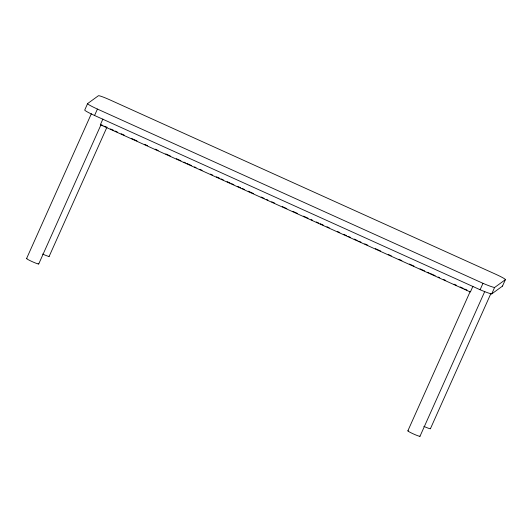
<?xml version="1.0" encoding="UTF-8"?>
<svg xmlns="http://www.w3.org/2000/svg" width="532" height="532" viewBox="0 0 532 532"><rect width="100%" height="100%" fill="white"/><g stroke="black" fill="none" stroke-linecap="round" stroke-linejoin="round"><path stroke-width="0.8" d="M87.62 103.574L84.748 109.991A11.764 0.964 24.1 0 0 94.556 115.484L480.103 289.74A15.887 1.303 24.1 0 0 491.714 293.93L502.501 286.096L505.373 279.672A11.764 0.964 24.1 0 0 495.565 274.18L110.018 99.93A11.764 0.964 24.1 0 0 98.407 95.74L87.62 103.574A11.764 0.964 24.1 0 0 97.429 109.067L482.976 283.317A15.887 1.303 24.1 0 0 494.587 287.506L505.373 279.672M26.6 258.505L91.378 113.695M94.556 115.484L97.429 109.067M472.928 286.296L470.374 292.008L100.335 124.761L102.889 119.055M38.716 263.985L100.96 124.834L100.335 124.761M49.144 256.411L106.992 127.095M407.864 430.827L470.108 291.676M480.103 289.74L482.976 283.317M419.981 436.3L484.758 291.489M430.408 428.732L490.783 293.77M491.714 293.93L494.587 287.506M101.452 124.84L102.969 125.525M104.478 126.21L106.752 127.234M110.536 128.95L113.562 130.313M115.078 130.998L117.346 132.022M121.13 133.738L124.156 135.101M131.723 138.526L137.023 140.92M144.584 144.338L147.617 145.708M155.184 149.126L158.21 150.496M165.778 153.914L170.313 155.969M176.371 158.702L180.913 160.757M183.939 162.12L185.449 162.805M186.965 163.49L191.507 165.545M194.532 166.908L196.042 167.593M199.826 169.302L202.1 170.333M210.419 174.09L212.694 175.121M216.477 176.83L219.503 178.2M221.013 178.878L223.287 179.909M227.071 181.618L230.097 182.988M231.613 183.666L233.881 184.697M237.664 186.406L240.69 187.776M242.206 188.454L244.474 189.485M248.258 191.194L253.558 193.588M261.119 197.006L264.151 198.376M266.419 199.4L267.935 200.085M271.719 201.794L274.745 203.164M282.312 206.582L286.848 208.637M292.906 211.37L297.441 213.425M303.499 216.158L308.041 218.213M311.067 219.583L312.577 220.261M316.36 221.977L318.635 223.001M320.144 223.686L323.17 225.049M326.954 226.765L329.228 227.789M337.547 231.553L339.822 232.577M343.606 234.286L346.631 235.656M348.147 236.341L350.415 237.365M354.199 239.074L357.225 240.444M358.741 241.129L361.009 242.153M364.792 243.862L367.818 245.232M375.386 248.65L380.686 251.044M388.254 254.462L391.279 255.832M398.847 259.257L401.873 260.62M409.441 264.045L413.976 266.093M420.034 268.833L424.576 270.881M427.602 272.251L429.111 272.936M430.627 273.621L435.169 275.669M438.195 277.039L439.705 277.724M443.488 279.433L445.763 280.457M454.082 284.221L456.356 285.245M460.14 286.954L463.166 288.324M464.682 289.009L466.95 290.033M502.527 285.97A11.764 0.964 24.1 0 1 502.501 286.096M49.07 256.225A6.657 0.545 24.1 0 1 42.58 254.043M38.158 263.433A6.657 0.545 24.1 0 1 32.944 261.97A6.657 0.545 24.1 0 1 26.939 258.505M419.908 436.114A6.657 0.545 24.1 0 1 413.411 433.932A6.657 0.545 24.1 0 1 408.204 430.827M430.335 428.539A6.657 0.545 24.1 0 1 423.844 426.365"/></g></svg>
